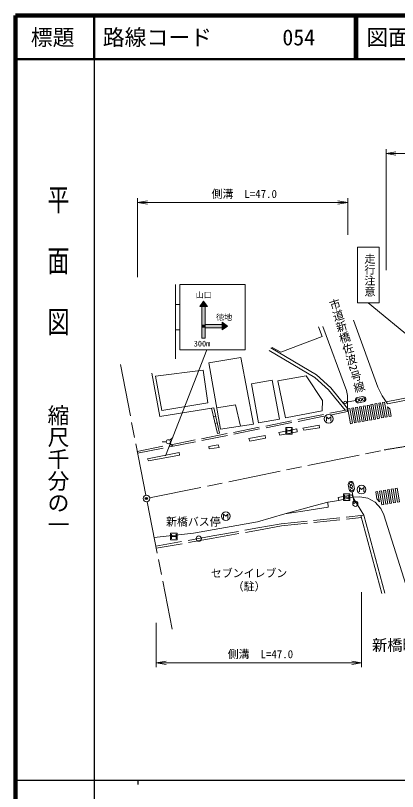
# Model space of a CAD drawing. Units: millimetres, scale not verified. Extents: x 40000 to 680000, y 20000 to 380000.
# Drawn here: x 40000 to 127508, y 202409 to 380000 of the extents above; entities that cross this region are included whole.
import ezdxf
from ezdxf.enums import TextEntityAlignment as Align

# ---------------------------------------------------------------- set-up
doc = ezdxf.new("R2010")
doc.units = ezdxf.units.MM
doc.header["$LTSCALE"] = 1000
doc.header["$PDMODE"] = 32
doc.header["$PDSIZE"] = 500
doc.linetypes.add('CHAIN', pattern=[18.5, 12, -1.5, 3.5, -1.5])
doc.linetypes.add('DASHED', pattern=[7.5, 6, -1.5])
for name, color, linetype, lineweight in [('M-BGD', 7, 'Continuous', 13), ('M-BGD-EXST', 7, 'Continuous', 13), ('M-BMK', 2, 'CHAIN', 13), ('M-BMK-SRVR', 3, 'Continuous', 13), ('M-STR-HTXT', 7, 'Continuous', 13), ('M-STR-STRC', 7, 'Continuous', 13), ('M-TTL', 2, 'Continuous', 140), ('M-TTL-BAND', 7, 'Continuous', 25), ('M-TTL-LINE', 7, 'Continuous', 50)]:
    doc.layers.add(name, color=color, linetype=linetype, lineweight=lineweight)
for name, color, linetype in [('M-BMK-HTXT', 7, 'Continuous'), ('M-OTRS', 6, 'Continuous'), ('M-TTL-TXT', 7, 'Continuous')]:
    doc.layers.add(name, color=color, linetype=linetype)
doc.styles.add('@ＭＳ ゴシック', font='')
doc.styles.add('ＭＳ ゴシック', font='')
doc.styles.get('@ＭＳ ゴシック').set_extended_font_data('@MS Gothic')
doc.styles.get('ＭＳ ゴシック').set_extended_font_data('MS Gothic')

# ---------------------------------------------------------------- blocks, each defined once
blk = doc.blocks.new('open_arrow')
at = {"color": 0, "linetype": 'Continuous', "lineweight": -2}
blk.add_lwpolyline([(7.5, 1.25), (0, 0), (7.5, -1.25)], dxfattribs=at)

msp = doc.modelspace()

# ---------------------------------------------------------------- hatches: boundary and pattern name
at = {"layer": 'M-STR-STRC'}
for points in [[(83097, 314657), (82222, 313407), (82722, 313407), (83472, 313407), (83972, 313407)], [(83472, 313407), (82722, 313407), (82722, 309282), (83472, 309282)], [(83472, 309282), (82722, 309282), (82722, 308532), (83472, 308532)], [(87347, 309282), (83472, 309282), (83472, 308532), (87347, 308532)], [(87347, 309782), (87347, 309282), (87347, 308532), (87347, 308032), (88597, 308907)], [(88597, 308907), (88062, 309282), (87347, 309282), (87347, 308532), (87347, 308032)], [(83472, 308532), (82722, 308532), (82722, 306157), (83472, 306157)]]:
    msp.add_hatch(color=256, dxfattribs=at).paths.add_polyline_path(points)

# ---------------------------------------------------------------- linework, layer by layer
at = {"layer": 'M-BGD'}
for p, q in [((117466, 310239), (122982, 294970)), ((109438, 308741), (110258, 306527)), ((115834, 294145), (110422, 308823)), ((110258, 306527), (100746, 302919)), ((98498, 303941), (108960, 297735)), ((100746, 302919), (98777, 303985)), ((98141, 303339), (108544, 297167)), ((84285, 300545), (91614, 301766)), ((86972, 285318), (84285, 300545)), ((91614, 301766), (94545, 286458)), ((72071, 297451), (82982, 298835)), ((82982, 298835), (84041, 291344)), ((71257, 298184), (73048, 288249)), ((73537, 289634), (72071, 297451)), ((100067, 296425), (106597, 297532)), ((106597, 297532), (110342, 291914)), ((108544, 297167), (111732, 294324)), ((108960, 297735), (112240, 294809)), ((98779, 296555), (94057, 295741)), ((94057, 295741), (95685, 286784)), ((100489, 287598), (98779, 296555)), ((101874, 287924), (100067, 296425)), ((112240, 294809), (116079, 290097)), ((122982, 294970), (123991, 292952)), ((111732, 294324), (115541, 289649)), ((116078, 293032), (115834, 294145)), ((116078, 290831), (116078, 293032)), ((84041, 291344), (73537, 289634)), ((110342, 291914), (110261, 289552)), ((123205, 291266), (123647, 291347)), ((123205, 291266), (123827, 287893)), ((123647, 291347), (124270, 287975)), ((123991, 292952), (125202, 291136)), ((124090, 291429), (124532, 291511)), ((124090, 291429), (124713, 288056)), ((124532, 291511), (125155, 288138)), ((73048, 288249), (85432, 290200)), ((84937, 290122), (86240, 284341)), ((85432, 290200), (86727, 284451)), ((86103, 290247), (90392, 290936)), ((90392, 290936), (91531, 286004)), ((110261, 289552), (101874, 287924)), ((116080, 289347), (116078, 290831)), ((116125, 289958), (116567, 290040)), ((116125, 289958), (116747, 286586)), ((116567, 290040), (117190, 286668)), ((117010, 290122), (117452, 290204)), ((117010, 290122), (117632, 286749)), ((117452, 290204), (118075, 286831)), ((117895, 290285), (118337, 290367)), ((117895, 290285), (118517, 286913)), ((118337, 290367), (118960, 286994)), ((118780, 290449), (119222, 290530)), ((118780, 290449), (119402, 287076)), ((119222, 290530), (119845, 287158)), ((120107, 290694), (119665, 290612)), ((119665, 290612), (120287, 287239)), ((120107, 290694), (120730, 287321)), ((120992, 290857), (120550, 290775)), ((120550, 290775), (121172, 287403)), ((120992, 290857), (121615, 287484)), ((121435, 290939), (121877, 291020)), ((121435, 290939), (122057, 287566)), ((121877, 291020), (122500, 287648)), ((122320, 291102), (122762, 291184)), ((122320, 291102), (122942, 287729)), ((122762, 291184), (123385, 287811)), ((125184, 290458), (125598, 288220)), ((125184, 290458), (125732, 289972)), ((125732, 289972), (126040, 288301)), ((85387, 288124), (85873, 288241)), ((123385, 287811), (122942, 287729)), ((124270, 287975), (123827, 287893)), ((125155, 288138), (124713, 288056)), ((125598, 288220), (126040, 288301)), ((86202, 286782), (85718, 286656)), ((94545, 286458), (86972, 285318)), ((95685, 286784), (100489, 287598)), ((105859, 285583), (109583, 286276)), ((109583, 286276), (109669, 285670)), ((116747, 286586), (117190, 286668)), ((117632, 286749), (118075, 286831)), ((118517, 286913), (118960, 286994)), ((119402, 287076), (119845, 287158)), ((120287, 287239), (120730, 287321)), ((121172, 287403), (121615, 287484)), ((122500, 287648), (122057, 287566)), ((86727, 284451), (86240, 284341)), ((100318, 284544), (104474, 285410)), ((100578, 283938), (100318, 284544)), ((104561, 284718), (100578, 283938)), ((104474, 285410), (104561, 284718)), ((106033, 285064), (105859, 285583)), ((109669, 285670), (106033, 285064)), ((93477, 283159), (97201, 283852)), ((93651, 282553), (93477, 283159)), ((97287, 283246), (93651, 282553)), ((97201, 283852), (97287, 283246)), ((86464, 281774), (84299, 281341)), ((84299, 281341), (84386, 280821)), ((84386, 280821), (86637, 281167)), ((86637, 281167), (86464, 281774)), ((70272, 278570), (77459, 279955)), ((77545, 279349), (70445, 278050)), ((77459, 279955), (77545, 279349)), ((70445, 278050), (70272, 278570)), ((127399, 271833), (126955, 271757)), ((126955, 271757), (127498, 268616)), ((127399, 271833), (127941, 268692)), ((117076, 270278), (113946, 269685)), ((117238, 269739), (117076, 270278)), ((122964, 271067), (122521, 270990)), ((122521, 270990), (122802, 269361)), ((122964, 271067), (123368, 268733)), ((123851, 271220), (123408, 271143)), ((123408, 271143), (123951, 268002)), ((123851, 271220), (124394, 268079)), ((124738, 271373), (124295, 271297)), ((124295, 271297), (124837, 268156)), ((124738, 271373), (125281, 268232)), ((125625, 271527), (125181, 271450)), ((125181, 271450), (125724, 268309)), ((125625, 271527), (126168, 268386)), ((126512, 271680), (126068, 271603)), ((126068, 271603), (126611, 268462)), ((126512, 271680), (127055, 268539)), ((111518, 268659), (108658, 267850)), ((111625, 267472), (111518, 268659)), ((113946, 269685), (114054, 269037)), ((114054, 269037), (117238, 269739)), ((118856, 269847), (117238, 269739)), ((117238, 269739), (119828, 265638)), ((120745, 269523), (118856, 269847)), ((122364, 268659), (120745, 269523)), ((123713, 267202), (122364, 268659)), ((122802, 269361), (123368, 268733)), ((124837, 268156), (125281, 268232)), ((125724, 268309), (126168, 268386)), ((126611, 268462), (127055, 268539)), ((127498, 268616), (127941, 268692)), ((108658, 267850), (101696, 265961)), ((101696, 265961), (105797, 266555)), ((105797, 266555), (111625, 267472)), ((124415, 265691), (123713, 267202)), ((123951, 268002), (124394, 268079)), ((101696, 265961), (95437, 264127)), ((123929, 247722), (119133, 265566)), ((119828, 265638), (124577, 247830)), ((129840, 248311), (124415, 265691)), ((95437, 264127), (80759, 261536)), ((80759, 261536), (71749, 260535))]:
    msp.add_line(p, q, dxfattribs=at)
at = {"layer": 'M-BGD', "linetype": 'DASHED'}
for p, q in [((124901, 291587), (142933, 295057)), ((125202, 291136), (143027, 294566)), ((67895, 280243), (116079, 289755)), ((67971, 279850), (116080, 289347)), ((114054, 269037), (111518, 268659)), ((100833, 263695), (119828, 265638)), ((100904, 263199), (119265, 265077)), ((95545, 262724), (100833, 263695)), ((95633, 262231), (100904, 263199)), ((85184, 260889), (95545, 262724)), ((85271, 260397), (95633, 262231)), ((72141, 258553), (85184, 260889)), ((72238, 258062), (85271, 260397))]:
    msp.add_line(p, q, dxfattribs=at)
at = {"layer": 'M-BGD-EXST'}
for p, q in [((117871, 291867), (115803, 291502)), ((118357, 292562), (119539, 292770)), ((119748, 291589), (118566, 291380)), ((111236, 287181), (111236, 288181)), ((111236, 288181), (111736, 287681)), ((111736, 287681), (112236, 288181)), ((112236, 288181), (112236, 287181)), ((103414, 285687), (101914, 285687)), ((101914, 285687), (101914, 284187)), ((101914, 284187), (103414, 284187)), ((102146, 284414), (102146, 285464)), ((102146, 284939), (103196, 284939)), ((103197, 284410), (103197, 285460)), ((103414, 284187), (103414, 285687)), ((74547, 282447), (73604, 282447)), ((75352, 282780), (76018, 283447)), ((75352, 282114), (76018, 281447)), ((116438, 271499), (116229, 272681)), ((117411, 272890), (117620, 271708)), ((118768, 270995), (118768, 271995)), ((118768, 271995), (119268, 271495)), ((119268, 271495), (119768, 271995)), ((119768, 271995), (119768, 270995)), ((116613, 270495), (115113, 270495)), ((115113, 270495), (115113, 268995)), ((115346, 269222), (115346, 270272)), ((116397, 269217), (116397, 270267)), ((116613, 268995), (116613, 270495)), ((117133, 271013), (117498, 268945)), ((115113, 268995), (116613, 268995)), ((115346, 269747), (116396, 269747)), ((87678, 264905), (87678, 265905)), ((87678, 265905), (88178, 265405)), ((88178, 265405), (88678, 265905)), ((88678, 265905), (88678, 264905)), ((77014, 261529), (75514, 261529)), ((75514, 261529), (75514, 260029)), ((75746, 260256), (75746, 261306)), ((76797, 260252), (76797, 261302)), ((77014, 260029), (77014, 261529)), ((75514, 260029), (77014, 260029)), ((75746, 260781), (76796, 260781))]:
    msp.add_line(p, q, dxfattribs=at)
for centre, radius in [((115507, 291450), 300), ((118343, 291950), 300), ((119052, 292075), 300), ((119762, 292200), 300), ((111736, 287681), 1000), ((75018, 282447), 471), ((116799, 272904), 300), ((116924, 272195), 300), ((117050, 271485), 300), ((119268, 271495), 1000), ((117550, 268649), 300), ((117856, 268251), 600), ((88178, 265405), 1000), ((81992, 260281), 600)]:
    msp.add_circle(centre, radius, dxfattribs=at)
for centre, start, end in [((118462, 291971), 100, 280), ((119643, 292179), 280, 100), ((116820, 272785), 10, 190), ((117029, 271604), 190, 10)]:
    msp.add_arc(centre, 600, start, end, dxfattribs=at)
at = {"layer": 'M-BMK'}
for p, q in [((69843, 270188), (63849, 301126)), ((70721, 269602), (124467, 280578)), ((70131, 268716), (75894, 239577))]:
    msp.add_line(p, q, dxfattribs=at)
msp.add_arc((291456, -726325), 1020656, 96.94842, 99.4165, dxfattribs=at)
at = {"layer": 'M-BMK-SRVR'}
msp.add_circle((69986, 269452), 750, dxfattribs=at)
at = {"layer": 'M-OTRS'}
msp.add_point((69986, 269452), dxfattribs=at)
at = {"layer": 'M-STR-HTXT'}
for p, q in [((124901, 321731), (124901, 349431)), ((124901, 348431), (215271, 348431)), ((67973, 320112), (67973, 338201)), ((116125, 329812), (116125, 338201)), ((67973, 337201), (116125, 337201)), ((119265, 248008), (119265, 230870)), ((72238, 240992), (72238, 230870)), ((72238, 231870), (119265, 231870))]:
    msp.add_line(p, q, dxfattribs=at)
at = {"layer": 'M-STR-STRC'}
for p, q in [((118309, 326990), (123309, 326990)), ((118309, 326990), (118309, 314207)), ((123309, 326990), (123309, 314207)), ((76632, 318456), (76632, 301456)), ((77632, 318456), (77632, 303456)), ((77632, 318456), (92632, 318456)), ((92632, 318456), (92632, 303456)), ((83097, 314657), (82222, 313407)), ((83972, 313407), (83097, 314657)), ((76632, 313831), (77632, 313831)), ((82222, 313407), (83972, 313407)), ((82722, 313407), (82722, 306157)), ((83472, 313407), (83472, 306157)), ((118309, 314207), (123309, 314207)), ((120809, 314207), (147094, 292511)), ((87347, 309282), (83472, 309282)), ((87347, 309782), (87347, 308032)), ((88597, 308907), (87347, 309782)), ((76632, 308081), (77632, 308081)), ((87347, 308532), (83472, 308532)), ((87347, 308032), (88597, 308907)), ((83472, 306157), (82722, 306157)), ((74387, 279196), (83845, 303456)), ((77632, 303456), (92632, 303456))]:
    msp.add_line(p, q, dxfattribs=at)
at = {"layer": 'M-TTL'}
for p, q in [((40000, 380000), (40000, 20000)), ((680000, 380000), (40000, 380000))]:
    msp.add_line(p, q, dxfattribs=at)
at = {"layer": 'M-TTL-BAND'}
for p, q in [((58000, 370000), (58000, 20000)), ((40000, 205000), (579000, 205000)), ((68000, 205000), (68000, 204000))]:
    msp.add_line(p, q, dxfattribs=at)
at = {"layer": 'M-TTL-LINE'}
for p, q in [((58000, 380000), (58000, 370000)), ((117750, 380000), (117750, 370000)), ((118250, 380000), (118250, 370000)), ((40000, 370000), (680000, 370000))]:
    msp.add_line(p, q, dxfattribs=at)

# ---------------------------------------------------------------- block references
at = {"layer": 'M-STR-HTXT', "xscale": 300, "yscale": 300}
for p in [(124901, 348431), (67973, 337201), (72238, 231870)]:
    msp.add_blockref('open_arrow', p, dxfattribs=at)
at = {"layer": 'M-STR-HTXT', "xscale": 300, "yscale": 300, "rotation": 180}
for p in [(116125, 337201), (119265, 231870)]:
    msp.add_blockref('open_arrow', p, dxfattribs=at)

# ---------------------------------------------------------------- texts
at = {"layer": 'M-BMK-HTXT', "style": '@ＭＳ ゴシック', "width": 1.05}
msp.add_text('市道新橋佐波2号線', height=1833, rotation=286.294, dxfattribs=at).set_placement((117638, 293311), align=Align.BOTTOM_RIGHT)
at = {"layer": 'M-BMK-HTXT', "style": 'ＭＳ ゴシック'}
for s, height, p in [('新橋バス停', 1833, (74492, 262683)), ('セブンイレブン', 1833, (84757, 250900)), ('（駐）', 1833, (89766, 247846)), ('新橋町', 2566, (121665, 233850))]:
    msp.add_text(s, height=height, dxfattribs=at).set_placement(p, align=Align.BOTTOM_LEFT)
at = {"layer": 'M-STR-HTXT', "style": 'ＭＳ ゴシック'}
for p in [(92408, 337701), (96108, 232370)]:
    msp.add_text('側溝\u3000L=47.0', height=1833, dxfattribs=at).set_placement(p, align=Align.BOTTOM_CENTER)
at = {"layer": 'M-STR-STRC', "style": '@ＭＳ ゴシック'}
msp.add_text('走行注意', height=1833, rotation=270, dxfattribs=at).set_placement((122059, 325603), align=Align.TOP_LEFT)
at = {"layer": 'M-STR-STRC', "style": 'ＭＳ ゴシック'}
msp.add_text('山口', height=1320, dxfattribs=at).set_placement((83123, 316053), align=Align.MIDDLE_CENTER)
for s, p in [('徳地', (89646, 309882)), ('300m', (84610, 303855))]:
    msp.add_text(s, height=1320, dxfattribs=at).set_placement(p, align=Align.BOTTOM_RIGHT)
at = {"layer": 'M-TTL-BAND', "style": '@ＭＳ ゴシック', "width": 1.4}
msp.add_text('平  面  図', height=3666, rotation=270, dxfattribs=at).set_placement((49777, 306475), align=Align.MIDDLE_RIGHT)
at = {"layer": 'M-TTL-BAND', "style": '@ＭＳ ゴシック'}
msp.add_text('縮尺千分の一', height=3666, rotation=270, dxfattribs=at).set_placement((49777, 261030), align=Align.MIDDLE_RIGHT)
at = {"layer": 'M-TTL-TXT', "style": 'ＭＳ ゴシック'}
msp.add_text('標題', height=3666, dxfattribs=at).set_placement((48500, 375000), align=Align.MIDDLE_CENTER)
for s, p in [('路線コード', (60000, 375000)), ('054', (101142, 375000)), ('図面コード', (120380, 375000))]:
    msp.add_text(s, height=3666, dxfattribs=at).set_placement(p, align=Align.MIDDLE_LEFT)

doc.saveas('drawing.dxf')
